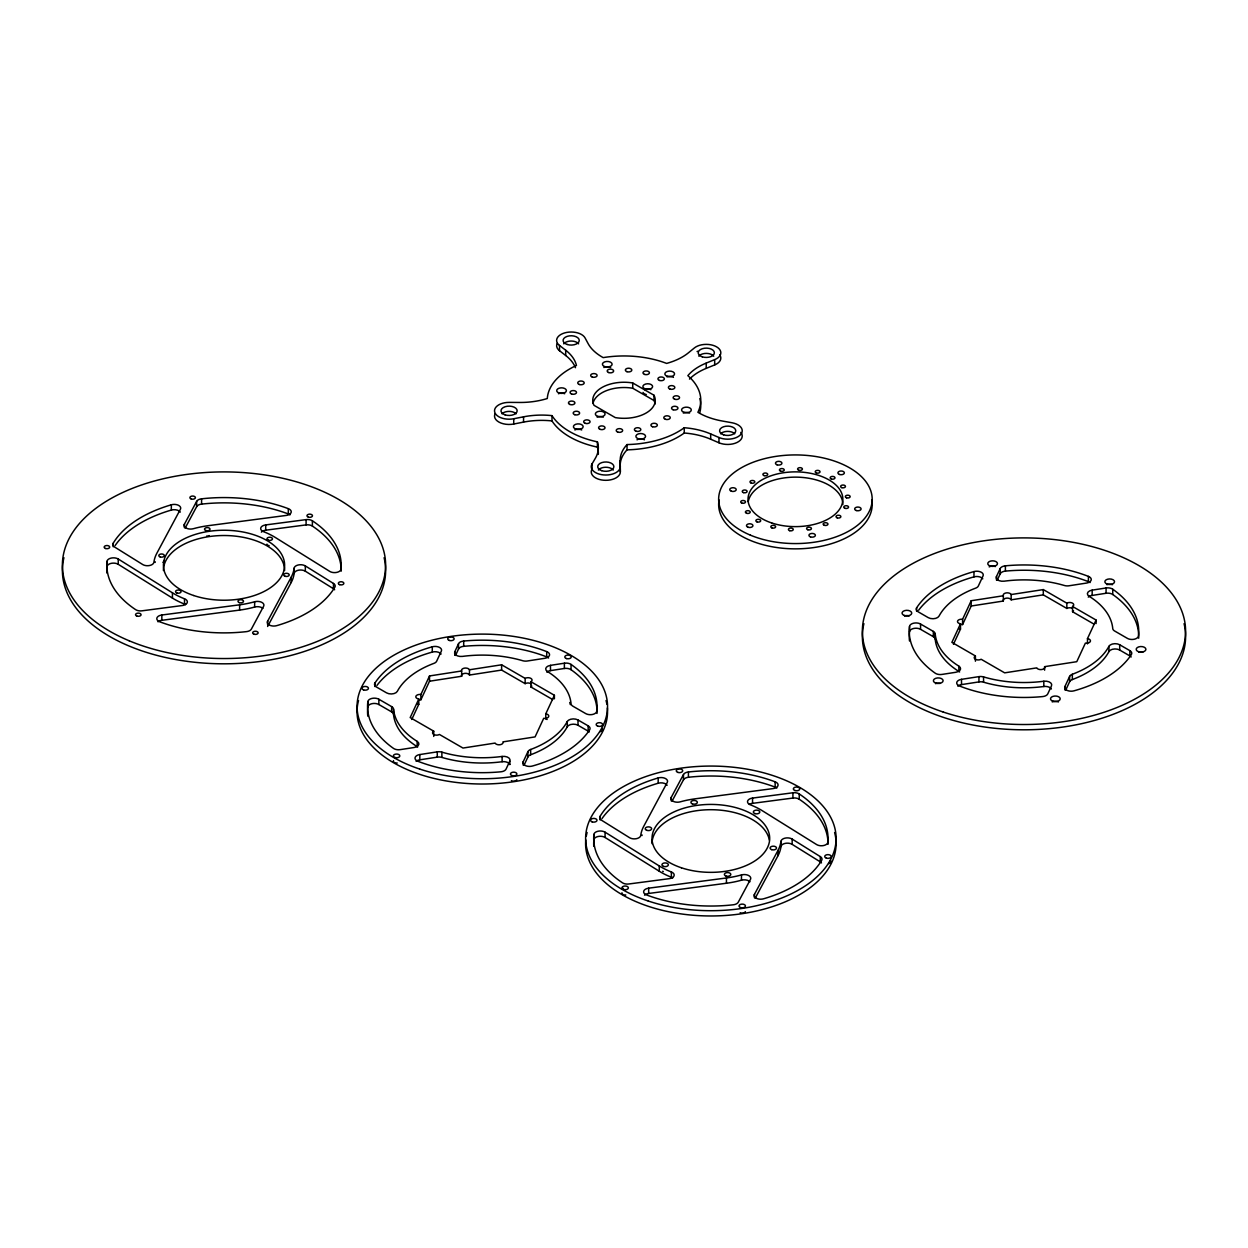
<?xml version="1.0" encoding="UTF-8"?>
<svg xmlns="http://www.w3.org/2000/svg" width="1248" height="1248" viewBox="0 0 1248 1248"><rect width="100%" height="100%" fill="white"/><g stroke="black" fill="none" stroke-linecap="round" stroke-linejoin="round"><path stroke-width="1.5" d="M420.888 694.512A4.04 2.34 0 0 0 415.943 696.166A4.04 2.34 0 0 0 418.798 699.02L410.186 717.584L433.727 731.172A4.04 2.34 0 0 0 433.727 734.464A4.04 2.34 0 0 0 439.436 734.464L462.977 748.051L495.128 743.075A4.04 2.34 0 0 0 500.074 744.728A4.04 2.34 0 0 0 502.928 741.874L535.08 736.897L543.691 718.333A4.04 2.34 0 0 0 548.636 716.695A4.04 2.34 0 0 0 545.782 713.825L554.393 695.276L530.868 681.689A4.04 2.34 0 0 0 530.868 678.382A4.04 2.34 0 0 0 525.143 678.382L501.618 664.794L469.466 669.77A4.04 2.34 0 0 0 464.521 668.117A4.04 2.34 0 0 0 461.651 670.972L429.515 675.948L420.888 694.512L420.888 699.785A4.04 2.34 0 0 0 418.595 699.832M411.746 719.488L418.798 704.293L418.798 699.02M420.888 699.785L429.515 681.221L429.515 675.948M454.771 651.799L458.5 643.765A6.458 3.728 0 0 1 463.694 641.051A114.754 66.253 0 0 1 546.718 651.612A6.458 3.728 0 0 1 549.463 655.309A6.458 3.728 0 0 1 544.768 658.304L527.327 661.003A6.458 3.728 0 0 1 522.709 660.722A88.889 51.324 0 0 0 462.462 656.401A6.458 3.728 0 0 1 454.771 651.799L454.771 655.309M455.52 655.465L458.5 649.054L458.5 643.765M509.808 761.062L506.08 769.08A6.458 3.728 0 0 1 500.885 771.794A114.754 66.253 0 0 1 417.862 761.249A6.458 3.728 0 0 1 415.116 757.536A6.458 3.728 0 0 1 419.812 754.556L437.268 751.858A6.458 3.728 0 0 1 441.87 752.138A88.889 51.324 0 0 0 502.117 756.444A6.458 3.728 0 0 1 509.808 761.062L509.808 764.572M523.24 761.717L527.92 751.655A6.458 3.728 0 0 1 530.65 749.486A88.889 51.324 0 0 0 567.247 721.531A6.458 3.728 0 0 1 577.996 719.987L588.167 725.852A6.458 3.728 0 0 1 589.649 729.815A114.754 66.253 0 0 1 532.303 766.054A6.458 3.728 0 0 1 525.377 765.57A6.458 3.728 0 0 1 523.24 761.717L523.24 765.242M524.02 765.32L527.92 756.928L527.92 751.655M962.582 619.289A4.04 2.34 0 0 0 957.637 620.942A4.04 2.34 0 0 0 960.492 623.797L951.881 642.361L975.406 655.949A4.04 2.34 0 0 0 975.406 659.256A4.04 2.34 0 0 0 981.131 659.256L1004.656 672.844L1036.807 667.867A4.04 2.34 0 0 0 1041.768 669.521A4.04 2.34 0 0 0 1044.623 666.65L1076.774 661.69L1085.386 643.126A4.04 2.34 0 0 0 1090.331 641.472A4.04 2.34 0 0 0 1087.476 638.617L1096.087 620.053L1072.547 606.466A4.04 2.34 0 0 0 1072.547 603.174A4.04 2.34 0 0 0 1066.837 603.174L1043.297 589.586L1011.161 594.547A4.04 2.34 0 0 0 1006.2 592.909A4.04 2.34 0 0 0 1003.345 595.764L971.194 600.74L962.582 619.289L962.582 624.577A4.04 2.34 0 0 0 960.274 624.608M953.441 644.264L960.492 629.086L960.492 623.797M962.582 624.577L971.194 606.013L971.194 600.74M996.466 576.576L1000.194 568.558A6.458 3.728 0 0 1 1005.389 565.828A114.754 66.253 0 0 1 1088.412 576.389A6.458 3.728 0 0 1 1091.158 580.102A6.458 3.728 0 0 1 1086.462 583.081L1069.006 585.78A6.458 3.728 0 0 1 1064.404 585.499A88.889 51.324 0 0 0 1004.156 581.178A6.458 3.728 0 0 1 996.466 576.576L996.466 580.102M997.214 580.258L1000.194 573.83L1000.194 568.558M1064.934 686.509L1069.614 676.432A6.458 3.728 0 0 1 1072.344 674.263A88.889 51.324 0 0 0 1108.942 646.308A6.458 3.728 0 0 1 1119.69 644.764L1129.861 650.645A6.458 3.728 0 0 1 1131.343 654.592A114.754 66.253 0 0 1 1073.998 690.83A6.458 3.728 0 0 1 1067.056 690.347A6.458 3.728 0 0 1 1064.934 686.509L1064.934 690.019M1065.714 690.113L1069.614 681.72L1069.614 676.432M184.408 524.222L196.638 501.4A6.458 3.728 0 0 1 201.583 498.826A117.172 67.642 0 0 1 288.319 508.669A6.458 3.728 0 0 1 291.127 512.46A6.458 3.728 0 0 1 286.198 515.44L208.416 525.658A70.309 40.591 0 0 0 193.393 528.7A6.458 3.728 0 0 1 186.358 528.169A6.458 3.728 0 0 1 184.408 524.222L184.408 527.748M185.281 527.873L196.638 506.672L196.638 501.4M267.618 621.223L291.19 577.216A70.309 40.591 0 0 0 294.138 568.183A6.458 3.728 0 0 1 298.444 564.938A6.458 3.728 0 0 1 305.323 565.921L333.466 583.456A6.458 3.728 0 0 1 334.838 587.2A117.172 67.642 0 0 1 276.697 625.654A6.458 3.728 0 0 1 269.615 625.17A6.458 3.728 0 0 1 267.618 621.223L267.618 624.733M267.618 626.496L291.19 582.504A70.309 40.591 0 0 0 294.138 573.472L294.138 568.183M671.237 797.378L683.467 774.54A6.458 3.728 0 0 1 688.412 771.982A117.172 67.642 0 0 1 775.148 781.825A6.458 3.728 0 0 1 777.972 785.616A6.458 3.728 0 0 1 773.042 788.596L695.261 798.798A70.309 40.591 0 0 0 680.238 801.84A6.458 3.728 0 0 1 673.202 801.31A6.458 3.728 0 0 1 671.237 797.378L671.237 800.904M672.11 801.029L683.467 779.828L683.467 774.54M754.447 894.379L778.019 850.372A70.309 40.591 0 0 0 780.967 841.339A6.458 3.728 0 0 1 785.273 838.094A6.458 3.728 0 0 1 792.152 839.077L820.295 856.612A6.458 3.728 0 0 1 821.668 860.356A117.172 67.642 0 0 1 763.526 898.81A6.458 3.728 0 0 1 756.444 898.326A6.458 3.728 0 0 1 754.447 894.379L754.447 897.889M755.352 897.952L778.019 855.66A70.309 40.591 0 0 0 780.967 846.612L780.967 841.339M714.683 359.627L706.228 363.09A56.628 32.698 0 0 0 687.851 375.664A76.768 44.32 0 0 1 697.897 412.292A56.628 32.698 0 0 0 722.108 420.982L731.999 422.76A14.539 8.393 0 0 1 740.641 434.6A14.539 8.393 0 0 1 718.988 437.518L710.674 433.93A56.628 32.698 0 0 0 684.263 427.736A76.768 44.32 0 0 1 627.042 444.569A56.628 32.698 0 0 0 620.209 460.543L620.334 471.806A14.539 8.393 0 0 1 603.517 480.215A14.539 8.393 0 0 1 592.02 469.217L592.02 463.944L595.343 458.281A56.628 32.698 0 0 0 597.402 441.854A76.768 44.32 0 0 1 551.99 415.631A56.628 32.698 0 0 0 523.552 416.816L513.739 418.751A14.539 8.393 0 0 1 494.707 412.105A14.539 8.393 0 0 1 509.246 402.386L519.605 402.464A56.628 32.698 0 0 0 547.295 398.518A76.768 44.32 0 0 1 576.451 365.477A56.628 32.698 0 0 0 565.703 350.236L559.51 345.446A14.539 8.393 0 0 1 564.564 332.935A14.539 8.393 0 0 1 585.062 337.927L588.136 343.637A56.628 32.698 0 0 0 603.19 357.614A76.768 44.32 0 0 1 666.619 363.418A56.628 32.698 0 0 0 688.428 352.81L694.403 347.927A14.539 8.393 0 0 1 716.57 346.835A14.539 8.393 0 0 1 714.683 359.627L714.683 364.915L706.228 368.363A56.628 32.698 0 0 0 689.489 379.111M495.082 413.759A14.539 8.393 0 0 0 499.044 422.152A14.539 8.393 0 0 0 513.739 424.024L523.552 422.105A56.628 32.698 0 0 1 551.99 420.919A76.768 44.32 0 0 0 597.402 447.127A56.628 32.698 0 0 1 598.291 454.381M429.515 681.221L461.651 676.26A4.04 2.34 0 0 1 464.521 673.405A4.04 2.34 0 0 1 469.466 675.043L501.618 670.067L525.143 683.654A4.04 2.34 0 0 1 531.102 683.81M550.477 665.356L564.377 663.203A6.458 3.728 0 0 1 571.054 664.435A114.754 66.253 0 0 1 596.731 711.235A6.458 3.728 0 0 1 592.55 714.464A6.458 3.728 0 0 1 585.718 713.591L572.941 706.228A6.458 3.728 0 0 1 571.069 703.778A88.889 51.324 0 0 0 547.42 671.502A6.458 3.728 0 0 1 550.477 665.356L550.477 670.628A6.458 3.728 0 0 0 546.811 672.126M550.477 670.628L564.377 668.476A6.458 3.728 0 0 1 571.054 669.724A114.754 66.253 0 0 1 596.996 713.435M971.194 606.013L1003.345 601.037A4.04 2.34 0 0 1 1006.2 598.182A4.04 2.34 0 0 1 1011.161 599.836L1043.297 594.859L1066.837 608.447A4.04 2.34 0 0 1 1072.547 608.447M1092.172 590.132L1106.071 587.98A6.458 3.728 0 0 1 1112.748 589.228A114.754 66.253 0 0 1 1138.426 636.012A6.458 3.728 0 0 1 1134.229 639.241A6.458 3.728 0 0 1 1127.412 638.383L1114.636 631.004A6.458 3.728 0 0 1 1112.748 628.555A88.889 51.324 0 0 0 1089.114 596.279A6.458 3.728 0 0 1 1092.172 590.132L1092.172 595.421A6.458 3.728 0 0 0 1088.272 597.121M1092.172 595.421L1106.071 593.268A6.458 3.728 0 0 1 1112.748 594.5A114.754 66.253 0 0 1 1138.691 638.212M416.13 761.358A6.458 3.728 0 0 1 419.812 759.829L437.268 757.13A6.458 3.728 0 0 1 441.87 757.411A88.889 51.324 0 0 0 502.117 761.732A6.458 3.728 0 0 1 509.824 764.431M961.506 679.333L978.947 676.634A6.458 3.728 0 0 1 983.564 676.915A88.889 51.324 0 0 0 1043.812 681.236A6.458 3.728 0 0 1 1051.502 685.838L1047.774 693.872A6.458 3.728 0 0 1 1042.579 696.587A114.754 66.253 0 0 1 959.556 686.026A6.458 3.728 0 0 1 956.81 682.313A6.458 3.728 0 0 1 961.506 679.333L961.506 684.606A6.458 3.728 0 0 0 957.809 686.135M961.506 684.606L978.947 681.907A6.458 3.728 0 0 1 983.564 682.188A88.889 51.324 0 0 0 1043.812 686.509A6.458 3.728 0 0 1 1051.393 688.99M265.715 524.924L306.088 519.62A6.458 3.728 0 0 1 312.39 520.806A117.172 67.642 0 0 1 341 569.104A6.458 3.728 0 0 1 336.726 572.395A6.458 3.728 0 0 1 329.8 571.428L275.59 537.638A70.309 40.591 0 0 0 263.515 531.648A6.458 3.728 0 0 1 260.785 527.873A6.458 3.728 0 0 1 265.715 524.924L265.715 530.197A6.458 3.728 0 0 0 261.378 532.147M265.715 530.197L306.088 524.893A6.458 3.728 0 0 1 312.39 526.094A117.172 67.642 0 0 1 341.188 571.178M161.834 615.014L239.616 604.812A70.309 40.591 0 0 0 254.639 601.77A6.458 3.728 0 0 1 261.674 602.3A6.458 3.728 0 0 1 263.624 606.232L251.394 629.07A6.458 3.728 0 0 1 246.464 631.628A117.172 67.642 0 0 1 159.713 621.785A6.458 3.728 0 0 1 156.905 617.994A6.458 3.728 0 0 1 161.834 615.014L161.834 620.303A6.458 3.728 0 0 0 157.981 621.8M161.834 620.303L239.616 610.085A70.309 40.591 0 0 0 254.639 607.043A6.458 3.728 0 0 1 262.876 608.369M752.544 798.08L792.917 792.776A6.458 3.728 0 0 1 799.235 793.962A117.172 67.642 0 0 1 827.83 842.26A6.458 3.728 0 0 1 823.571 845.551A6.458 3.728 0 0 1 816.644 844.584L762.419 810.794A70.309 40.591 0 0 0 750.344 804.804A6.458 3.728 0 0 1 747.63 801.029A6.458 3.728 0 0 1 752.544 798.08L752.544 803.353A6.458 3.728 0 0 0 749.33 804.398M752.544 803.353L792.917 798.049A6.458 3.728 0 0 1 799.235 799.25A117.172 67.642 0 0 1 828.017 844.334M648.664 888.17L726.445 877.968A70.309 40.591 0 0 0 741.468 874.926A6.458 3.728 0 0 1 748.504 875.456A6.458 3.728 0 0 1 750.469 879.388L738.239 902.226A6.458 3.728 0 0 1 733.294 904.784A117.172 67.642 0 0 1 646.558 894.941A6.458 3.728 0 0 1 643.734 891.15A6.458 3.728 0 0 1 648.664 888.17L648.664 893.459A6.458 3.728 0 0 0 644.545 895.175M648.664 893.459L726.445 883.241A70.309 40.591 0 0 0 741.468 880.199A6.458 3.728 0 0 1 749.954 881.759M620.334 471.806L620.209 465.832A56.628 32.698 0 0 1 627.042 449.842A76.768 44.32 0 0 0 684.263 433.009A56.628 32.698 0 0 1 710.674 439.218L718.988 442.79A14.539 8.393 0 0 0 736.944 442.525A14.539 8.393 0 0 0 740.766 432.385M1072.547 606.466L1072.547 611.738L1094.402 624.359M1069.614 681.72A6.458 3.728 0 0 1 1072.344 679.552A88.889 51.324 0 0 0 1108.942 651.581A6.458 3.728 0 0 1 1119.69 650.036L1129.861 655.918A6.458 3.728 0 0 1 1131.156 656.994M653.999 395.242A31.247 18.034 0 0 1 646.09 413.041A31.247 18.034 0 0 1 615.28 417.596L594.001 405.319A31.247 18.034 0 0 1 601.91 387.52A31.247 18.034 0 0 1 632.72 382.964L653.999 395.242L653.999 400.514A31.247 18.034 0 0 1 655.122 403.978M592.972 403.494A31.247 18.034 0 0 1 632.72 388.237L653.999 400.514M909.496 640.988A114.754 66.253 0 0 1 909.542 631.675L909.542 626.402A6.458 3.728 0 0 1 913.723 623.173A6.458 3.728 0 0 1 920.556 624.031L933.332 631.41A6.458 3.728 0 0 1 935.204 633.859A88.889 51.324 0 0 0 958.854 666.136L958.854 671.408A6.458 3.728 0 0 1 959.603 671.97M909.542 631.675A6.458 3.728 0 0 1 913.723 628.462A6.458 3.728 0 0 1 920.556 629.32L933.332 636.683A6.458 3.728 0 0 1 935.204 639.132A88.889 51.324 0 0 0 958.854 671.408M530.868 681.689L530.868 686.962L552.708 699.582M527.92 756.928A6.458 3.728 0 0 1 530.65 754.759A88.889 51.324 0 0 0 567.247 726.804A6.458 3.728 0 0 1 577.996 725.26L588.167 731.141A6.458 3.728 0 0 1 589.259 731.968M367.801 716.196A114.754 66.253 0 0 1 367.848 706.898L367.848 701.626A6.458 3.728 0 0 1 372.044 698.396A6.458 3.728 0 0 1 378.862 699.254L391.638 706.618A6.458 3.728 0 0 1 393.526 709.067A88.889 51.324 0 0 0 417.16 741.359L417.16 746.632A6.458 3.728 0 0 1 417.674 746.99M367.848 706.898A6.458 3.728 0 0 1 372.044 703.669A6.458 3.728 0 0 1 378.862 704.527L391.638 711.906A6.458 3.728 0 0 1 393.526 714.355A88.889 51.324 0 0 0 417.16 746.632M605.062 832.182L659.287 865.972A70.309 40.591 0 0 0 671.362 871.962A6.458 3.728 0 0 1 674.076 875.737A6.458 3.728 0 0 1 669.162 878.686L628.789 883.99A6.458 3.728 0 0 1 622.471 882.804A117.172 67.642 0 0 1 593.876 834.506A6.458 3.728 0 0 1 598.135 831.215A6.458 3.728 0 0 1 605.062 832.182L605.062 837.47L659.287 871.244A70.309 40.591 0 0 0 671.362 877.235A6.458 3.728 0 0 1 672.719 877.952M118.232 559.026L172.442 592.816A70.309 40.591 0 0 0 184.517 598.806A6.458 3.728 0 0 1 187.247 602.581A6.458 3.728 0 0 1 182.317 605.53L141.944 610.834A6.458 3.728 0 0 1 135.642 609.648A117.172 67.642 0 0 1 107.032 561.35A6.458 3.728 0 0 1 111.306 558.059A6.458 3.728 0 0 1 118.232 559.026L118.232 564.314L172.442 598.088A70.309 40.591 0 0 0 184.517 604.079A6.458 3.728 0 0 1 185.562 604.594M780.967 846.612A6.458 3.728 0 0 1 785.273 843.367A6.458 3.728 0 0 1 792.152 844.35L820.295 861.884A6.458 3.728 0 0 1 821.48 862.93M294.138 573.472A6.458 3.728 0 0 1 298.444 570.211A6.458 3.728 0 0 1 305.323 571.194L333.466 588.728A6.458 3.728 0 0 1 334.636 589.774M557.201 343.356A14.539 8.393 0 0 0 559.51 350.719L565.703 355.508A56.628 32.698 0 0 1 575.484 367.708M1129.861 650.645L1129.861 655.918M1119.69 644.764L1119.69 650.036M1112.748 589.228L1112.748 594.5M1108.942 646.308L1108.942 651.581M1106.071 587.98L1106.071 593.268M1096.087 620.053L1096.087 623.579M1088.412 576.389L1088.412 581.662A6.458 3.728 0 0 1 1090.034 582.582M1087.476 638.617L1087.476 643.89M1072.344 674.263L1072.344 679.552M1066.837 603.174L1066.837 608.447M1044.623 666.65L1044.623 670.176M1043.812 681.236L1043.812 686.509M1043.297 589.586L1043.297 594.859M1011.161 594.547L1011.161 599.836M1005.389 565.828L1005.389 571.116A6.458 3.728 0 0 0 1000.194 573.83M1003.345 595.764L1003.345 601.037M983.564 676.915L983.564 682.188M978.947 676.634L978.947 681.907M975.406 655.949L975.406 661.222M973.97 571.584A114.754 66.253 0 0 0 916.625 607.823A6.458 3.728 0 0 0 918.107 611.77L928.278 617.651A6.458 3.728 0 0 0 939.026 616.106A88.889 51.324 0 0 1 975.624 588.151A6.458 3.728 0 0 0 978.354 585.983L983.034 575.905A6.458 3.728 0 0 0 980.897 572.068A6.458 3.728 0 0 0 973.97 571.584L973.97 576.857A114.754 66.253 0 0 0 918.622 610.241M935.204 633.859L935.204 639.132M933.332 631.41L933.332 636.683M920.556 624.031L920.556 629.32M916.625 607.823L916.625 611.333M820.295 856.612L820.295 861.884M799.235 793.962L799.235 799.25M792.917 792.776L792.917 798.049M792.152 839.077L792.152 844.35M778.019 850.372L778.019 855.66M775.148 781.825L775.148 787.114A6.458 3.728 0 0 1 776.833 788.034M741.468 874.926L741.468 880.199M726.445 877.968L726.445 883.241M718.988 437.518L718.988 442.79M710.674 433.93L710.674 439.218M706.228 363.09L706.228 368.363M688.412 771.982L688.412 777.27A6.458 3.728 0 0 0 683.467 779.828M684.263 427.736L684.263 433.009M671.362 871.962L671.362 877.235M659.287 865.972L659.287 871.244M658.18 777.956A117.172 67.642 0 0 0 600.038 816.41A6.458 3.728 0 0 0 601.411 820.154L629.554 837.689A6.458 3.728 0 0 0 636.433 838.672A6.458 3.728 0 0 0 640.739 835.427A70.309 40.591 0 0 1 643.687 826.394L667.259 782.387A6.458 3.728 0 0 0 665.262 778.44A6.458 3.728 0 0 0 658.18 777.956L658.18 783.229A117.172 67.642 0 0 0 601.957 818.672M632.72 382.964L632.72 388.237M627.042 444.569L627.042 449.842M620.209 460.543L620.209 465.832M600.038 816.41L600.038 819.92M597.402 441.854L597.402 447.127M593.876 834.506L593.876 839.795A117.172 67.642 0 0 0 593.767 846.222M588.167 725.852L588.167 731.141M577.996 719.987L577.996 725.26M571.054 664.435L571.054 669.724M567.247 721.531L567.247 726.804M565.703 350.236L565.703 355.508M564.377 663.203L564.377 668.476M559.51 345.446L559.51 350.719M554.393 695.276L554.393 698.786M551.99 415.631L551.99 420.919M546.718 651.612L546.718 656.885A6.458 3.728 0 0 1 548.605 658.024M545.782 713.825L545.782 719.113A4.04 2.34 0 0 1 547.139 719.488M530.65 749.486L530.65 754.759M525.143 678.382L525.143 683.654M523.552 416.816L523.552 422.105M513.739 418.751L513.739 424.024M502.117 756.444L502.117 761.732M501.618 664.794L501.618 670.067M469.466 669.77L469.466 675.043M463.694 641.051L463.694 646.324A6.458 3.728 0 0 0 458.5 649.054M461.651 670.972L461.651 676.26M441.87 752.138L441.87 757.411M437.268 751.858L437.268 757.13M433.727 731.172L433.727 736.445M432.276 646.807A114.754 66.253 0 0 0 374.93 683.03A6.458 3.728 0 0 0 376.412 686.993L386.584 692.874A6.458 3.728 0 0 0 397.332 691.33A88.889 51.324 0 0 1 433.93 663.359A6.458 3.728 0 0 0 436.66 661.19L441.34 651.128A6.458 3.728 0 0 0 439.218 647.275A6.458 3.728 0 0 0 432.276 646.807L432.276 652.08A114.754 66.253 0 0 0 376.927 685.464M419.812 754.556L419.812 759.829M393.526 709.067L393.526 714.355M391.638 706.618L391.638 711.906M378.862 699.254L378.862 704.527M374.93 683.03L374.93 686.556M333.466 583.456L333.466 588.728M312.39 520.806L312.39 526.094M306.088 519.62L306.088 524.893M305.323 565.921L305.323 571.194M291.19 577.216L291.19 582.504M288.319 508.669L288.319 513.958A6.458 3.728 0 0 1 289.988 514.878M254.639 601.77L254.639 607.043M239.616 604.812L239.616 610.085M201.583 498.826L201.583 504.114A6.458 3.728 0 0 0 196.638 506.672M184.517 598.806L184.517 604.079M172.442 592.816L172.442 598.088M171.335 504.8A117.172 67.642 0 0 0 113.194 543.254A6.458 3.728 0 0 0 114.566 546.998L142.709 564.533A6.458 3.728 0 0 0 149.588 565.516A6.458 3.728 0 0 0 153.894 562.271A70.309 40.591 0 0 1 156.858 553.238L180.414 509.246A6.458 3.728 0 0 0 178.417 505.284A6.458 3.728 0 0 0 171.335 504.8L171.335 510.073A117.172 67.642 0 0 0 115.128 545.532M113.194 543.254L113.194 546.764M107.032 561.35L107.032 566.639A117.172 67.642 0 0 0 106.922 573.066M607.37 707.959A125.252 72.322 0 0 1 475.831 783.916A125.252 72.322 0 0 1 358.535 700.549M606.044 700.549A125.252 72.322 0 0 1 606.871 704.231M601.661 728.489A3.229 1.872 0 0 1 602.472 730.345A3.229 1.872 0 0 1 600.038 731.64M516.828 779.688A3.229 1.872 0 0 1 514.582 781.092A3.229 1.872 0 0 1 511.384 780.624M397.238 763.012A3.229 1.872 0 0 1 393.494 760.625M531.851 686.026A4.04 2.34 0 0 1 530.868 686.962M418.798 704.293A4.04 2.34 0 0 1 417.128 703.763M569.728 702.468A88.889 51.324 0 0 1 570.336 704.668M463.694 646.324A114.754 66.253 0 0 1 546.718 656.885M432.276 652.08A6.458 3.728 0 0 1 441.09 654.046M417.16 741.359A6.458 3.728 0 0 1 414.102 747.505L400.202 749.642A6.458 3.728 0 0 1 393.526 748.41A114.754 66.253 0 0 1 367.848 701.626M834.6 832.51A125.252 72.322 0 0 1 717.319 915.876A125.252 72.322 0 0 1 585.764 839.92M586.264 836.191A125.252 72.322 0 0 1 587.106 832.51M830.216 860.449A3.229 1.872 0 0 1 831.028 862.306A3.229 1.872 0 0 1 828.594 863.6M745.384 911.648A3.229 1.872 0 0 1 740.158 912.694M625.81 894.972A3.229 1.872 0 0 1 621.972 892.757M663.312 871.588A3.229 1.872 0 0 1 662.657 871.244M652.018 843.664A58.828 33.961 0 0 1 707.819 809.749A58.828 33.961 0 0 1 769.361 840.154M641.956 835.567A70.309 40.591 0 0 1 642.158 835.006M623.407 888.592A6.458 3.728 0 0 1 622.471 888.077M688.412 777.27A117.172 67.642 0 0 1 775.148 787.114M593.876 839.795A6.458 3.728 0 0 1 598.135 836.488A6.458 3.728 0 0 1 605.062 837.47M658.18 783.229A6.458 3.728 0 0 1 667.134 785.257M871.775 499.949A76.768 44.32 0 0 1 795.428 548.855A76.768 44.32 0 0 1 719.066 499.949M748.238 501.696A47.44 27.394 0 0 1 797.878 477.173A47.44 27.394 0 0 1 842.852 504.535M384.103 557.7A161.616 93.304 0 0 1 224.016 663.811A161.616 93.304 0 0 1 63.929 557.7M164.268 560.524A2.761 1.591 0 0 1 162.911 562.24M163.41 570.508A60.606 34.991 0 0 1 224.016 535.517A60.606 34.991 0 0 1 284.622 570.508M209.243 535.579A2.761 1.591 0 0 1 206.716 536.016M269.162 545.672A2.761 1.591 0 0 1 266.963 544.112M201.583 504.114A117.172 67.642 0 0 1 288.319 513.958M107.032 566.639A6.458 3.728 0 0 1 111.306 563.332A6.458 3.728 0 0 1 118.232 564.314M155.126 562.411A70.309 40.591 0 0 1 155.329 561.85M171.335 510.073A6.458 3.728 0 0 1 180.289 512.101M1184.071 623.672A161.616 93.304 0 0 1 1023.984 729.799A161.616 93.304 0 0 1 863.897 623.672M1139.143 652.033A4.852 2.792 0 0 1 1142.996 652.033M1052.251 701.938A4.852 2.792 0 0 1 1058.46 701.938M935.532 683.67A4.852 2.792 0 0 1 940.196 683.405M904.55 615.919A4.852 2.792 0 0 1 909.246 615.919M989.18 566.904A4.852 2.792 0 0 1 995.358 566.576M1106.945 584.688A4.852 2.792 0 0 1 1112.436 584.688M1073.545 610.802A4.04 2.34 0 0 1 1072.547 611.738M960.492 629.086A4.04 2.34 0 0 1 958.823 628.555M1005.389 571.116A114.754 66.253 0 0 1 1088.412 581.662M973.97 576.857A6.458 3.728 0 0 1 982.784 578.822M909.542 626.402A114.754 66.253 0 0 0 935.22 673.187A6.458 3.728 0 0 0 941.897 674.435L955.796 672.282A6.458 3.728 0 0 0 958.854 666.136M699.816 398.627A76.768 44.32 0 0 1 699.676 413.01M719.644 354.744A14.539 8.393 0 0 1 714.683 364.915M697.07 351.546A14.539 8.393 0 0 1 697.71 351.265M558.449 393.744A4.852 2.792 0 0 1 564.658 393.744M574.86 429.967A4.852 2.792 0 0 1 581.708 429.967M637.01 439.811A4.852 2.792 0 0 1 644.452 439.811M683.342 413.072A4.852 2.792 0 0 1 689.551 413.072M603.845 367.52A4.852 2.792 0 0 1 610.693 367.52M666.962 376.865A4.852 2.792 0 0 1 673.436 377.38M720.611 433.789A8.081 4.664 0 0 1 727.678 431.387A8.081 4.664 0 0 1 734.744 433.789M598.385 470.059A8.081 4.664 0 0 1 605.795 467.251A8.081 4.664 0 0 1 613.22 470.059M502.008 413.806A8.081 4.664 0 0 1 509.075 411.403A8.081 4.664 0 0 1 516.142 413.806M563.753 343.84A8.081 4.664 0 0 1 571.178 341.032A8.081 4.664 0 0 1 578.588 343.84M698.864 356.195A8.081 4.664 0 0 1 706.29 353.387A8.081 4.664 0 0 1 713.7 356.195M597.121 417.128A4.852 2.792 0 0 1 603.33 417.128M646.292 394.508A4.852 2.792 0 0 1 643.032 392.402M644.67 389.688A4.852 2.792 0 0 1 650.879 389.688M620.334 466.534A14.539 8.393 0 0 1 603.517 474.926A14.539 8.393 0 0 1 592.02 463.944M419.671 769.049A125.252 72.322 0 0 0 607.542 706.43A125.252 72.322 0 0 0 419.671 643.796A125.252 72.322 0 0 0 419.671 769.049M597.761 726.149A3.229 1.872 0 0 0 602.612 724.542A3.229 1.872 0 0 0 597.761 722.92A3.229 1.872 0 0 0 597.761 726.149M394.961 757.52A3.229 1.872 0 0 0 399.812 755.914A3.229 1.872 0 0 0 394.961 754.291A3.229 1.872 0 0 0 394.961 757.52M449.311 640.442A3.229 1.872 0 0 0 454.147 638.82A3.229 1.872 0 0 0 449.311 637.213A3.229 1.872 0 0 0 449.311 640.442M566.389 658.554A3.229 1.872 0 0 0 571.241 656.947A3.229 1.872 0 0 0 566.389 655.325A3.229 1.872 0 0 0 566.389 658.554M512.054 775.632A3.229 1.872 0 0 0 516.89 774.025A3.229 1.872 0 0 0 512.054 772.403A3.229 1.872 0 0 0 512.054 775.632M363.589 689.926A3.229 1.872 0 0 0 368.441 688.319A3.229 1.872 0 0 0 363.589 686.696A3.229 1.872 0 0 0 363.589 689.926M648.227 901.009A125.252 72.322 0 0 0 836.113 838.391A125.252 72.322 0 0 0 648.227 775.757A125.252 72.322 0 0 0 648.227 901.009M826.316 858.109A3.229 1.872 0 0 0 831.168 856.502A3.229 1.872 0 0 0 826.316 854.88A3.229 1.872 0 0 0 826.316 858.109M623.532 889.481A3.229 1.872 0 0 0 628.368 887.874A3.229 1.872 0 0 0 623.532 886.252A3.229 1.872 0 0 0 623.532 889.481M677.867 772.403A3.229 1.872 0 0 0 682.718 770.78A3.229 1.872 0 0 0 677.867 769.174A3.229 1.872 0 0 0 677.867 772.403M794.945 790.514A3.229 1.872 0 0 0 799.796 788.892A3.229 1.872 0 0 0 794.945 787.285A3.229 1.872 0 0 0 794.945 790.514M771.685 849.654A3.229 1.872 0 0 0 776.537 848.047A3.229 1.872 0 0 0 771.685 846.425A3.229 1.872 0 0 0 771.685 849.654M725.962 876.049A3.229 1.872 0 0 0 730.813 874.442A3.229 1.872 0 0 0 725.962 872.82A3.229 1.872 0 0 0 725.962 876.049M663.53 866.393A3.229 1.872 0 0 0 668.366 864.77A3.229 1.872 0 0 0 663.53 863.164A3.229 1.872 0 0 0 663.53 866.393M646.792 830.341A3.229 1.872 0 0 0 651.643 828.719A3.229 1.872 0 0 0 646.792 827.112A3.229 1.872 0 0 0 646.792 830.341M692.5 803.946A3.229 1.872 0 0 0 697.351 802.339A3.229 1.872 0 0 0 692.5 800.717A3.229 1.872 0 0 0 692.5 803.946M754.946 813.602A3.229 1.872 0 0 0 759.798 811.996A3.229 1.872 0 0 0 754.946 810.373A3.229 1.872 0 0 0 754.946 813.602M681.439 867.797A58.828 33.961 0 0 0 769.688 838.391A58.828 33.961 0 0 0 681.439 808.969A58.828 33.961 0 0 0 681.439 867.797M740.61 907.592A3.229 1.872 0 0 0 745.462 905.986A3.229 1.872 0 0 0 740.61 904.363A3.229 1.872 0 0 0 740.61 907.592M592.16 821.886A3.229 1.872 0 0 0 596.996 820.264A3.229 1.872 0 0 0 592.16 818.657A3.229 1.872 0 0 0 592.16 821.886M750.376 535.142A76.768 44.32 0 0 0 871.775 503.833A76.768 44.32 0 0 0 764.104 458.78A76.768 44.32 0 0 0 750.376 535.142M810.529 536.921A3.229 1.872 0 0 0 815.381 535.298A3.229 1.872 0 0 0 810.529 533.692A3.229 1.872 0 0 0 810.529 536.921M846.534 497.812A2.418 1.404 0 0 0 850.169 496.61A2.418 1.404 0 0 0 846.534 495.394A2.418 1.404 0 0 0 846.534 497.812M731.359 491.213A3.229 1.872 0 0 0 736.211 489.59A3.229 1.872 0 0 0 731.359 487.968A3.229 1.872 0 0 0 731.359 491.213M777.067 464.818A3.229 1.872 0 0 0 781.919 463.195A3.229 1.872 0 0 0 777.067 461.588A3.229 1.872 0 0 0 777.067 464.818M839.514 474.474A3.229 1.872 0 0 0 844.366 472.852A3.229 1.872 0 0 0 839.514 471.245A3.229 1.872 0 0 0 839.514 474.474M807.799 529.76A2.418 1.404 0 0 0 811.434 528.544A2.418 1.404 0 0 0 807.799 527.327A2.418 1.404 0 0 0 807.799 529.76M743.465 492.617A2.418 1.404 0 0 0 747.115 491.4A2.418 1.404 0 0 0 743.465 490.183A2.418 1.404 0 0 0 743.465 492.617M741.889 503.1A2.418 1.404 0 0 0 745.524 501.899A2.418 1.404 0 0 0 741.889 500.682A2.418 1.404 0 0 0 741.889 503.1M764.088 475.613A2.418 1.404 0 0 0 767.723 474.412A2.418 1.404 0 0 0 764.088 473.195A2.418 1.404 0 0 0 764.088 475.613M780.608 471.167A2.418 1.404 0 0 0 784.259 469.95A2.418 1.404 0 0 0 780.608 468.749A2.418 1.404 0 0 0 780.608 471.167M798.782 470.246A2.418 1.404 0 0 0 802.417 469.045A2.418 1.404 0 0 0 798.782 467.828A2.418 1.404 0 0 0 798.782 470.246M831.355 479.014A2.418 1.404 0 0 0 834.99 477.812A2.418 1.404 0 0 0 831.355 476.596A2.418 1.404 0 0 0 831.355 479.014M841.807 487.64A2.418 1.404 0 0 0 845.458 486.439A2.418 1.404 0 0 0 841.807 485.222A2.418 1.404 0 0 0 841.807 487.64M748.098 527.264A3.229 1.872 0 0 0 752.934 525.642A3.229 1.872 0 0 0 748.098 524.02A3.229 1.872 0 0 0 748.098 527.264M844.943 508.31A2.418 1.404 0 0 0 848.578 507.094A2.418 1.404 0 0 0 844.943 505.892A2.418 1.404 0 0 0 844.943 508.31M824.335 525.299A2.418 1.404 0 0 0 827.97 524.098A2.418 1.404 0 0 0 824.335 522.881A2.418 1.404 0 0 0 824.335 525.299M837.236 517.858A2.418 1.404 0 0 0 840.871 516.641A2.418 1.404 0 0 0 837.236 515.424A2.418 1.404 0 0 0 837.236 517.858M751.187 483.07A2.418 1.404 0 0 0 754.822 481.853A2.418 1.404 0 0 0 751.187 480.652A2.418 1.404 0 0 0 751.187 483.07M746.6 513.287A2.418 1.404 0 0 0 750.235 512.07A2.418 1.404 0 0 0 746.6 510.853A2.418 1.404 0 0 0 746.6 513.287M757.068 521.914A2.418 1.404 0 0 0 760.703 520.697A2.418 1.404 0 0 0 757.068 519.48A2.418 1.404 0 0 0 757.068 521.914M772.013 527.951A2.418 1.404 0 0 0 775.648 526.734A2.418 1.404 0 0 0 772.013 525.517A2.418 1.404 0 0 0 772.013 527.951M789.625 530.681A2.418 1.404 0 0 0 793.26 529.464A2.418 1.404 0 0 0 789.625 528.247A2.418 1.404 0 0 0 789.625 530.681M816.41 472.976A2.418 1.404 0 0 0 820.045 471.76A2.418 1.404 0 0 0 816.41 470.558A2.418 1.404 0 0 0 816.41 472.976M771.701 522.959A47.44 27.394 0 0 0 842.852 499.247A47.44 27.394 0 0 0 771.701 475.535A47.44 27.394 0 0 0 771.701 522.959M856.253 510.526A3.229 1.872 0 0 0 861.104 508.903A3.229 1.872 0 0 0 856.253 507.296A3.229 1.872 0 0 0 856.253 510.526M129.184 640.786A161.616 93.304 0 0 0 384.774 574.86A161.616 93.304 0 0 0 158.09 480.028A161.616 93.304 0 0 0 129.184 640.786M254.015 634.202A2.761 1.591 0 0 0 258.149 632.83A2.761 1.591 0 0 0 254.015 631.441A2.761 1.591 0 0 0 254.015 634.202M239.366 602.659A2.761 1.591 0 0 0 243.516 601.286A2.761 1.591 0 0 0 239.366 599.898A2.761 1.591 0 0 0 239.366 602.659M176.92 593.003A2.761 1.591 0 0 0 181.069 591.614A2.761 1.591 0 0 0 176.92 590.242A2.761 1.591 0 0 0 176.92 593.003M160.196 556.951A2.761 1.591 0 0 0 164.33 555.563A2.761 1.591 0 0 0 160.196 554.19A2.761 1.591 0 0 0 160.196 556.951M193.721 595.53A60.606 34.991 0 0 0 284.622 565.235A60.606 34.991 0 0 0 193.721 534.924A60.606 34.991 0 0 0 193.721 595.53M339.487 584.626A2.761 1.591 0 0 0 343.84 583.502A2.761 1.591 0 0 0 339.971 581.88A2.761 1.591 0 0 0 339.487 584.626M191.272 499.013A2.761 1.591 0 0 0 195.406 497.624A2.761 1.591 0 0 0 191.272 496.252A2.761 1.591 0 0 0 191.272 499.013M308.35 517.124A2.761 1.591 0 0 0 312.484 515.752A2.761 1.591 0 0 0 308.35 514.363A2.761 1.591 0 0 0 308.35 517.124M285.074 576.264A2.761 1.591 0 0 0 289.224 574.891A2.761 1.591 0 0 0 285.074 573.503A2.761 1.591 0 0 0 285.074 576.264M205.904 530.556A2.761 1.591 0 0 0 210.038 529.183A2.761 1.591 0 0 0 205.904 527.795A2.761 1.591 0 0 0 205.904 530.556M268.351 540.212A2.761 1.591 0 0 0 272.485 538.84A2.761 1.591 0 0 0 268.351 537.451A2.761 1.591 0 0 0 268.351 540.212M136.921 616.091A2.761 1.591 0 0 0 141.071 614.718A2.761 1.591 0 0 0 136.921 613.33A2.761 1.591 0 0 0 136.921 616.091M105.55 548.496A2.761 1.591 0 0 0 109.699 547.123A2.761 1.591 0 0 0 105.55 545.735A2.761 1.591 0 0 0 105.55 548.496M943.176 712.015A161.616 93.304 0 0 0 1185.6 631.207A161.616 93.304 0 0 0 943.176 550.399A161.616 93.304 0 0 0 943.176 712.015M1052.938 701.236A4.852 2.792 0 0 0 1060.207 698.802A4.852 2.792 0 0 0 1052.938 696.384A4.852 2.792 0 0 0 1052.938 701.236M904.472 615.514A4.852 2.792 0 0 0 911.742 613.096A4.852 2.792 0 0 0 904.472 610.678A4.852 2.792 0 0 0 904.472 615.514M990.179 566.03A4.852 2.792 0 0 0 997.464 563.612A4.852 2.792 0 0 0 990.179 561.194A4.852 2.792 0 0 0 990.179 566.03M1107.272 584.142A4.852 2.792 0 0 0 1114.542 581.724A4.852 2.792 0 0 0 1107.272 579.306A4.852 2.792 0 0 0 1107.272 584.142M935.844 683.124A4.852 2.792 0 0 0 943.114 680.69A4.852 2.792 0 0 0 935.844 678.272A4.852 2.792 0 0 0 935.844 683.124M1138.644 651.752A4.852 2.792 0 0 0 1145.914 649.319A4.852 2.792 0 0 0 1138.644 646.901A4.852 2.792 0 0 0 1138.644 651.752M575.858 429.094A4.852 2.792 0 0 0 583.144 426.676A4.852 2.792 0 0 0 575.858 424.242A4.852 2.792 0 0 0 575.858 429.094M644.92 388.83A4.852 2.792 0 0 0 652.595 386.849A4.852 2.792 0 0 0 645.793 383.994A4.852 2.792 0 0 0 644.92 388.83M684.013 412.37A4.852 2.792 0 0 0 691.298 409.937A4.852 2.792 0 0 0 684.013 407.519A4.852 2.792 0 0 0 684.013 412.37M604.843 366.647A4.852 2.792 0 0 0 612.113 364.229A4.852 2.792 0 0 0 604.843 361.811A4.852 2.792 0 0 0 604.843 366.647M667.29 376.319A4.852 2.792 0 0 0 674.56 373.885A4.852 2.792 0 0 0 667.29 371.467A4.852 2.792 0 0 0 667.29 376.319M569.774 404.43A3.229 1.872 0 0 0 574.891 403.12A3.229 1.872 0 0 0 570.352 401.216A3.229 1.872 0 0 0 569.774 404.43M601.754 470.683A8.081 4.664 0 0 0 613.876 466.643A8.081 4.664 0 0 0 601.754 462.602A8.081 4.664 0 0 0 601.754 470.683M505.034 414.835A8.081 4.664 0 0 0 517.156 410.795A8.081 4.664 0 0 0 505.034 406.754A8.081 4.664 0 0 0 505.034 414.835M567.138 344.464A8.081 4.664 0 0 0 579.259 340.423A8.081 4.664 0 0 0 567.138 336.383A8.081 4.664 0 0 0 567.138 344.464M702.25 356.819A8.081 4.664 0 0 0 714.371 352.778A8.081 4.664 0 0 0 702.25 348.738A8.081 4.664 0 0 0 702.25 356.819M644.576 374.416A3.229 1.872 0 0 0 649.428 372.793A3.229 1.872 0 0 0 644.576 371.186A3.229 1.872 0 0 0 644.576 374.416M608.509 372.497A3.229 1.872 0 0 0 613.626 371.186A3.229 1.872 0 0 0 609.086 369.283A3.229 1.872 0 0 0 608.509 372.497M579.353 384.509A3.229 1.872 0 0 0 584.204 382.886A3.229 1.872 0 0 0 579.353 381.264A3.229 1.872 0 0 0 579.353 384.509M723.637 434.819A8.081 4.664 0 0 0 735.758 430.778A8.081 4.664 0 0 0 723.637 426.738A8.081 4.664 0 0 0 723.637 434.819M585.25 423.337A3.229 1.872 0 0 0 590.086 421.73A3.229 1.872 0 0 0 585.25 420.108A3.229 1.872 0 0 0 585.25 423.337M617.807 432.104A3.229 1.872 0 0 0 622.658 430.498A3.229 1.872 0 0 0 617.807 428.875A3.229 1.872 0 0 0 617.807 432.104M652.517 426.738A3.229 1.872 0 0 0 657.353 425.116A3.229 1.872 0 0 0 652.517 423.509A3.229 1.872 0 0 0 652.517 426.738M673.124 409.75A3.229 1.872 0 0 0 677.96 408.127A3.229 1.872 0 0 0 673.124 406.52A3.229 1.872 0 0 0 673.124 409.75M669.989 389.08A3.229 1.872 0 0 0 674.84 387.457A3.229 1.872 0 0 0 669.989 385.85A3.229 1.872 0 0 0 669.989 389.08M659.521 380.453A3.229 1.872 0 0 0 664.373 378.83A3.229 1.872 0 0 0 659.521 377.224A3.229 1.872 0 0 0 659.521 380.453M626.964 371.686A3.229 1.872 0 0 0 631.816 370.063A3.229 1.872 0 0 0 626.964 368.456A3.229 1.872 0 0 0 626.964 371.686M665.402 419.297A3.229 1.872 0 0 0 670.254 417.674A3.229 1.872 0 0 0 665.402 416.052A3.229 1.872 0 0 0 665.402 419.297M674.716 399.251A3.229 1.872 0 0 0 679.552 397.644A3.229 1.872 0 0 0 674.716 396.022A3.229 1.872 0 0 0 674.716 399.251M592.254 377.052A3.229 1.872 0 0 0 597.106 375.445A3.229 1.872 0 0 0 592.254 373.823A3.229 1.872 0 0 0 592.254 377.052M597.808 416.426A4.852 2.792 0 0 0 605.077 414.008A4.852 2.792 0 0 0 597.808 411.575A4.852 2.792 0 0 0 597.808 416.426M571.646 394.04A3.229 1.872 0 0 0 576.498 392.434A3.229 1.872 0 0 0 571.646 390.811A3.229 1.872 0 0 0 571.646 394.04M574.782 414.71A3.229 1.872 0 0 0 579.634 413.104A3.229 1.872 0 0 0 574.782 411.481A3.229 1.872 0 0 0 574.782 414.71M635.981 431.184A3.229 1.872 0 0 0 640.832 429.577A3.229 1.872 0 0 0 635.981 427.955A3.229 1.872 0 0 0 635.981 431.184M599.898 429.281A3.229 1.872 0 0 0 605.015 427.955A3.229 1.872 0 0 0 600.475 426.067A3.229 1.872 0 0 0 599.898 429.281M638.305 438.75A4.852 2.792 0 0 0 645.575 436.332A4.852 2.792 0 0 0 638.305 433.914A4.852 2.792 0 0 0 638.305 438.75M559.135 393.042A4.852 2.792 0 0 0 566.405 390.624A4.852 2.792 0 0 0 559.135 388.19A4.852 2.792 0 0 0 559.135 393.042"/></g></svg>
